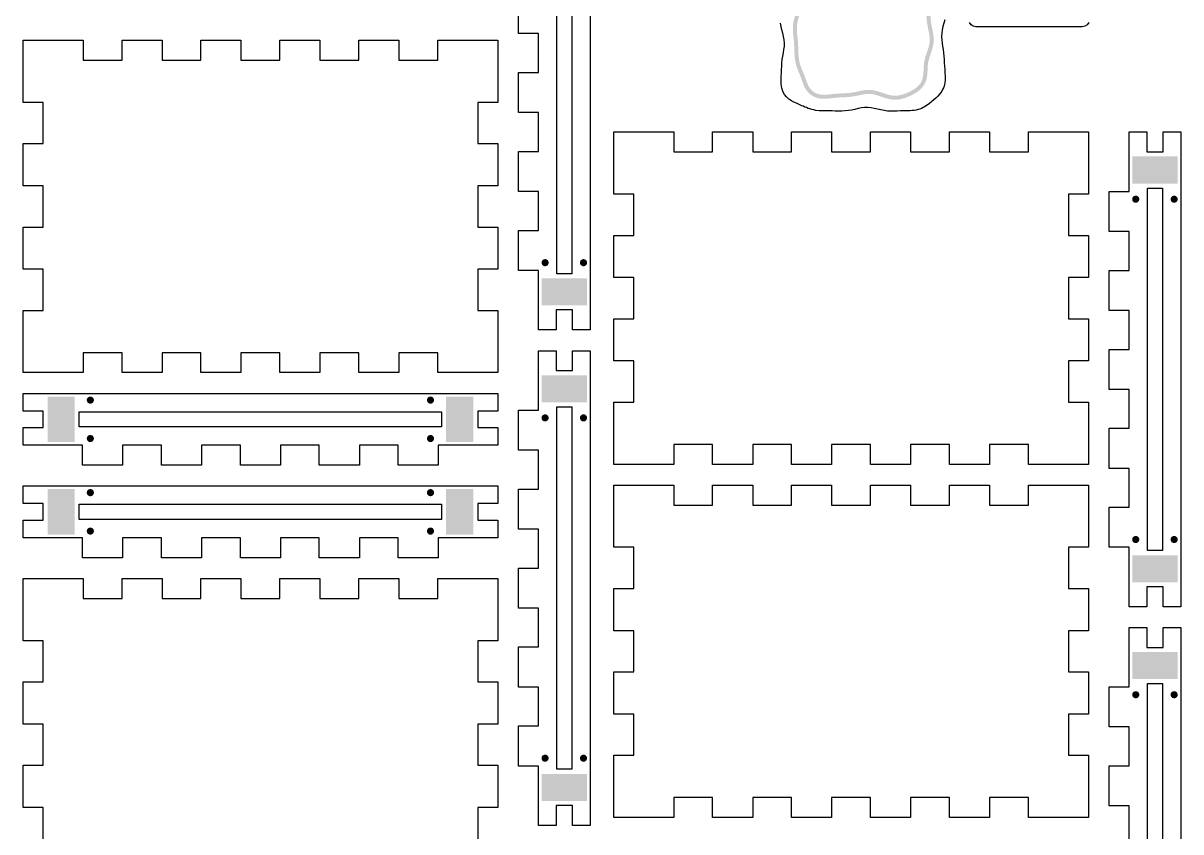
# Model space of a CAD drawing. Header units: millimetres. Extents: x 6 to 297, y 6 to 451.
# Drawn here: x 6 to 168.6, y 76.4 to 190 of the extents above; entities that cross this region are included whole.
import ezdxf

# ---------------------------------------------------------------- set-up
doc = ezdxf.new("R2010")
doc.units = ezdxf.units.MM
doc.layers.add('CUT', color=1, linetype='Continuous')
doc.layers.add('RASTER', color=7, linetype='Continuous')

msp = doc.modelspace()

# ---------------------------------------------------------------- hatches: boundary and pattern name
at = {"layer": 'RASTER'}
for points in [[(141.615, 203.198), (141.095, 203.115), (140.597, 203.103), (140.097, 203.169), (139.584, 203.304), (139.053, 203.48), (138.504, 203.659), (137.941, 203.799), (137.621, 203.841), (137.285, 203.859), (136.698, 203.804), (136.148, 203.661), (135.652, 203.464), (135.207, 203.233), (134.803, 202.978), (134.434, 202.695), (134.099, 202.38), (133.802, 202.022), (133.554, 201.617), (133.37, 201.166), (133.259, 200.677), (133.225, 200.162), (133.254, 199.639), (133.316, 199.106), (133.352, 198.844), (133.369, 198.594), (133.365, 198.088), (133.284, 197.586), (133.138, 197.07), (132.955, 196.537), (132.775, 195.985), (132.639, 195.419), (132.573, 194.845), (132.58, 194.276), (132.639, 193.718), (132.719, 193.175), (132.791, 192.643), (132.842, 192.116), (132.872, 191.584), (132.895, 191.044), (132.932, 190.494), (132.998, 189.94), (133.095, 189.39), (133.207, 188.85), (133.303, 188.326), (133.354, 187.817), (133.338, 187.316), (133.249, 186.812), (133.097, 186.295), (132.91, 185.76), (132.73, 185.208), (132.6, 184.655), (132.55, 184.359), (132.523, 184.079), (132.492, 183.566), (132.473, 183.093), (132.436, 182.659), (132.359, 182.263), (132.234, 181.902), (132.058, 181.577), (131.833, 181.286), (131.562, 181.024), (131.249, 180.786), (130.896, 180.567), (130.503, 180.36), (130.071, 180.165), (129.598, 179.992), (129.084, 179.861), (128.815, 179.828), (128.556, 179.809), (128.045, 179.84), (127.539, 179.94), (127.019, 180.099), (126.482, 180.287), (125.927, 180.462), (125.357, 180.584), (124.779, 180.626), (124.207, 180.589), (123.649, 180.495), (123.107, 180.38), (122.578, 180.277), (122.055, 180.203), (121.53, 180.159), (120.997, 180.135), (120.454, 180.111), (119.905, 180.068), (119.36, 180.002), (119.074, 179.972), (118.795, 179.942), (118.269, 179.937), (117.791, 180.005), (117.363, 180.153), (116.992, 180.373), (116.683, 180.653), (116.437, 180.973), (116.246, 181.316), (116.096, 181.671), (115.968, 182.034), (115.838, 182.406), (115.691, 182.792), (115.522, 183.2), (115.339, 183.639), (115.164, 184.127), (115.094, 184.383), (115.031, 184.644), (114.947, 185.186), (114.902, 185.73), (114.882, 186.283), (114.865, 186.847), (114.831, 187.417), (114.777, 187.984), (114.716, 188.541), (114.678, 189.083), (114.689, 189.614), (114.765, 190.141), (114.905, 190.678), (115.088, 191.231), (115.272, 191.803), (115.409, 192.394), (115.461, 192.997), (115.418, 193.597), (115.301, 194.183), (115.152, 194.75), (115.013, 195.301), (114.911, 195.841), (114.856, 196.381), (114.836, 196.928), (114.832, 197.486), (114.821, 198.053), (114.79, 198.621), (114.759, 198.909), (114.727, 199.189), (114.643, 199.704), (114.559, 200.175), (114.482, 200.619), (114.405, 201.056), (114.31, 201.502), (114.171, 201.956), (113.965, 202.407), (113.675, 202.834), (113.293, 203.205), (112.828, 203.493), (112.298, 203.674), (111.73, 203.741), (111.149, 203.707), (110.572, 203.606), (110.277, 203.537), (110.002, 203.48), (109.48, 203.389), (108.963, 203.347), (108.439, 203.341), (107.903, 203.351), (107.358, 203.355), (106.812, 203.343), (106.272, 203.32), (105.743, 203.304), (105.225, 203.318), (104.713, 203.379), (104.196, 203.493), (103.668, 203.647), (103.123, 203.812), (102.56, 203.948), (101.983, 204.017), (101.402, 203.996), (100.83, 203.892), (100.276, 203.736), (99.738, 203.569), (99.216, 203.429), (98.703, 203.338), (98.19, 203.299), (97.668, 203.303), (97.134, 203.327), (96.591, 203.35), (96.047, 203.358), (95.761, 203.365), (95.482, 203.369), (94.965, 203.42), (94.498, 203.524), (94.085, 203.689), (93.73, 203.911), (93.433, 204.177), (93.192, 204.475), (92.996, 204.79), (92.829, 205.116), (92.67, 205.451), (92.499, 205.799), (92.303, 206.165), (92.083, 206.559), (91.851, 206.993), (91.633, 207.481), (91.549, 207.739), (91.474, 207.998), (91.386, 208.513), (91.357, 209.024), (91.373, 209.543), (91.414, 210.075), (91.456, 210.618), (91.481, 211.165), (91.49, 211.708), (91.498, 212.241), (91.525, 212.765), (91.587, 213.283), (91.692, 213.803), (91.828, 214.335), (91.967, 214.882), (92.073, 215.446), (92.109, 216.023), (92.056, 216.602), (91.927, 217.16), (91.847, 217.451), (91.764, 217.722), (91.647, 218.244), (91.608, 218.729), (91.655, 219.178), (91.784, 219.588), (91.985, 219.955), (92.243, 220.277), (92.545, 220.555), (92.88, 220.793), (93.242, 220.997), (93.63, 221.172), (94.044, 221.317), (94.485, 221.427), (94.955, 221.487), (95.463, 221.482), (95.721, 221.446), (95.987, 221.401), (96.541, 221.273), (97.111, 221.146), (97.698, 221.061), (98.297, 221.055), (98.894, 221.141), (99.478, 221.301), (100.043, 221.494), (100.588, 221.673), (101.118, 221.798), (101.641, 221.853), (102.168, 221.839), (102.71, 221.776), (103.267, 221.694), (103.834, 221.62), (104.404, 221.572), (104.967, 221.545), (105.521, 221.519), (106.066, 221.474), (106.609, 221.395), (107.16, 221.287), (107.725, 221.173), (108.307, 221.088), (108.903, 221.07), (109.5, 221.14), (110.087, 221.29), (110.656, 221.482), (111.206, 221.669), (111.737, 221.81), (112.259, 221.879), (112.781, 221.873), (113.317, 221.807), (113.869, 221.709), (114.435, 221.612), (115.007, 221.541), (115.576, 221.499), (116.137, 221.473), (116.687, 221.44), (117.232, 221.383), (117.781, 221.298), (118.342, 221.2), (118.918, 221.119), (119.509, 221.093), (120.106, 221.147), (120.695, 221.282), (121.268, 221.469), (121.821, 221.661), (122.356, 221.814), (122.877, 221.897), (123.396, 221.902), (123.926, 221.836), (124.474, 221.728), (125.036, 221.61), (125.609, 221.515), (126.183, 221.456), (126.75, 221.425), (127.307, 221.402), (127.856, 221.365), (128.404, 221.304), (128.96, 221.225), (129.531, 221.153), (130.117, 221.122), (130.71, 221.162), (131.301, 221.28), (131.877, 221.456), (132.435, 221.649), (132.974, 221.812), (133.496, 221.909), (134.013, 221.925), (134.538, 221.864), (135.08, 221.749), (135.639, 221.615), (136.211, 221.497), (136.788, 221.417), (137.362, 221.378), (137.925, 221.361), (138.478, 221.342), (139.027, 221.304), (139.581, 221.248), (140.146, 221.188), (140.725, 221.157), (141.315, 221.184), (141.905, 221.284), (142.485, 221.446), (143.047, 221.634), (143.59, 221.803), (144.115, 221.912), (144.63, 221.941), (145.151, 221.889), (145.688, 221.772), (146.243, 221.624), (146.813, 221.485), (147.393, 221.385), (147.971, 221.333), (148.541, 221.317), (149.1, 221.313), (149.651, 221.299), (150.203, 221.266), (150.763, 221.224), (151.336, 221.196), (151.907, 221.212), (152.204, 221.236), (152.488, 221.277), (153.02, 221.354), (153.526, 221.415), (154.004, 221.428), (154.449, 221.371), (154.851, 221.235), (155.202, 221.019), (155.49, 220.731), (155.711, 220.385), (155.864, 219.994), (155.956, 219.569), (156.002, 219.12), (156.024, 218.649), (156.04, 218.156), (156.06, 217.636), (156.065, 217.363), (156.077, 217.086), (156.087, 216.555), (156.088, 216.023), (156.072, 215.491), (156.049, 214.951), (156.038, 214.4), (156.066, 213.838), (156.149, 213.274), (156.284, 212.715), (156.448, 212.17), (156.604, 211.643), (156.714, 211.133), (156.754, 210.635), (156.716, 210.137), (156.606, 209.628), (156.45, 209.1), (156.284, 208.556), (156.147, 208.009), (156.086, 207.718), (156.041, 207.438), (155.964, 206.928), (155.889, 206.464), (155.794, 206.046), (155.667, 205.672), (155.502, 205.34), (155.298, 205.046), (155.06, 204.785), (154.788, 204.547), (154.485, 204.323), (154.149, 204.101), (153.777, 203.874), (153.365, 203.643), (152.895, 203.413), (153.141, 202.91), (153.624, 203.146), (154.059, 203.39), (154.449, 203.627), (154.806, 203.863), (155.14, 204.11), (155.452, 204.385), (155.737, 204.698), (155.984, 205.056), (156.185, 205.457), (156.334, 205.895), (156.439, 206.358), (156.517, 206.841), (156.595, 207.353), (156.637, 207.616), (156.693, 207.88), (156.824, 208.407), (156.986, 208.939), (157.149, 209.489), (157.27, 210.056), (157.315, 210.636), (157.268, 211.215), (157.147, 211.781), (156.985, 212.33), (156.825, 212.862), (156.699, 213.381), (156.623, 213.893), (156.598, 214.408), (156.609, 214.934), (156.632, 215.471), (156.648, 216.015), (156.648, 216.561), (156.637, 217.101), (156.625, 217.381), (156.62, 217.654), (156.6, 218.176), (156.584, 218.671), (156.561, 219.162), (156.509, 219.658), (156.4, 220.156), (156.211, 220.639), (155.927, 221.083), (155.548, 221.459), (155.09, 221.742), (154.575, 221.917), (154.033, 221.988), (153.485, 221.974), (152.946, 221.91), (152.408, 221.832), (152.141, 221.793), (151.882, 221.772), (151.342, 221.756), (150.798, 221.783), (150.241, 221.825), (149.675, 221.859), (149.109, 221.873), (148.551, 221.877), (148.004, 221.892), (147.466, 221.94), (146.928, 222.033), (146.381, 222.167), (145.819, 222.317), (145.239, 222.442), (144.643, 222.502), (144.041, 222.468), (143.449, 222.345), (142.875, 222.168), (142.32, 221.982), (141.782, 221.831), (141.255, 221.741), (140.728, 221.717), (140.191, 221.747), (139.639, 221.805), (139.075, 221.863), (138.507, 221.901), (137.943, 221.921), (137.389, 221.938), (136.846, 221.975), (136.306, 222.049), (135.761, 222.162), (135.203, 222.296), (134.628, 222.417), (134.036, 222.485), (133.436, 222.466), (132.841, 222.356), (132.263, 222.182), (131.703, 221.989), (131.163, 221.823), (130.636, 221.717), (130.113, 221.682), (129.581, 221.711), (129.035, 221.78), (128.474, 221.86), (127.906, 221.923), (127.337, 221.962), (126.777, 221.985), (126.227, 222.015), (125.684, 222.071), (125.139, 222.161), (124.585, 222.277), (124.015, 222.39), (123.428, 222.461), (122.83, 222.456), (122.234, 222.361), (121.652, 222.195), (121.089, 222), (120.545, 221.822), (120.017, 221.7), (119.496, 221.653), (118.97, 221.677), (118.429, 221.753), (117.873, 221.851), (117.305, 221.939), (116.733, 221.999), (116.166, 222.033), (115.61, 222.058), (115.062, 222.098), (114.517, 222.167), (113.965, 222.261), (113.4, 222.361), (112.819, 222.432), (112.225, 222.438), (111.629, 222.36), (111.044, 222.206), (110.476, 222.012), (109.928, 221.827), (109.398, 221.691), (108.878, 221.63), (108.357, 221.646), (107.822, 221.725), (107.27, 221.837), (106.703, 221.948), (106.13, 222.03), (105.557, 222.078), (104.994, 222.105), (104.441, 222.131), (103.893, 222.178), (103.344, 222.249), (102.783, 222.332), (102.208, 222.398), (101.618, 222.413), (101.024, 222.351), (100.437, 222.212), (99.865, 222.026), (99.313, 221.837), (98.779, 221.689), (98.26, 221.614), (97.742, 221.62), (97.212, 221.697), (96.665, 221.819), (96.103, 221.95), (95.805, 222), (95.492, 222.041), (94.923, 222.046), (94.383, 221.978), (93.884, 221.854), (93.422, 221.692), (92.99, 221.497), (92.58, 221.266), (92.191, 220.99), (91.832, 220.659), (91.518, 220.265), (91.268, 219.807), (91.106, 219.291), (91.047, 218.735), (91.093, 218.159), (91.22, 217.586), (91.309, 217.294), (91.384, 217.026), (91.503, 216.513), (91.548, 216.015), (91.517, 215.516), (91.42, 215.003), (91.285, 214.473), (91.146, 213.928), (91.034, 213.372), (90.966, 212.813), (90.938, 212.26), (90.93, 211.716), (90.921, 211.182), (90.896, 210.652), (90.856, 210.118), (90.814, 209.573), (90.796, 209.016), (90.83, 208.449), (90.926, 207.884), (91.013, 207.575), (91.113, 207.271), (91.347, 206.747), (91.591, 206.291), (91.812, 205.896), (92, 205.543), (92.165, 205.207), (92.327, 204.867), (92.509, 204.513), (92.736, 204.148), (93.028, 203.79), (93.394, 203.462), (93.833, 203.189), (94.333, 202.989), (94.877, 202.866), (95.443, 202.81), (95.749, 202.804), (96.037, 202.797), (96.575, 202.79), (97.11, 202.767), (97.653, 202.742), (98.209, 202.739), (98.774, 202.782), (99.338, 202.882), (99.894, 203.031), (100.434, 203.198), (100.957, 203.346), (101.463, 203.439), (101.96, 203.457), (102.46, 203.397), (102.975, 203.271), (103.508, 203.109), (104.058, 202.95), (104.619, 202.826), (105.184, 202.759), (105.744, 202.744), (106.293, 202.76), (106.83, 202.783), (107.362, 202.795), (107.895, 202.79), (108.437, 202.78), (108.99, 202.787), (109.551, 202.833), (110.105, 202.929), (110.397, 202.99), (110.68, 203.056), (111.214, 203.151), (111.715, 203.18), (112.176, 203.127), (112.59, 202.986), (112.949, 202.764), (113.245, 202.473), (113.477, 202.132), (113.647, 201.757), (113.767, 201.361), (113.855, 200.949), (113.93, 200.523), (114.007, 200.077), (114.091, 199.61), (114.173, 199.108), (114.202, 198.848), (114.231, 198.58), (114.261, 198.032), (114.272, 197.478), (114.276, 196.916), (114.296, 196.342), (114.356, 195.761), (114.465, 195.18), (114.609, 194.61), (114.755, 194.057), (114.862, 193.522), (114.9, 193.001), (114.855, 192.483), (114.732, 191.953), (114.555, 191.405), (114.368, 190.837), (114.216, 190.253), (114.13, 189.66), (114.118, 189.069), (114.158, 188.491), (114.219, 187.927), (114.272, 187.373), (114.305, 186.822), (114.322, 186.265), (114.343, 185.697), (114.39, 185.12), (114.48, 184.543), (114.552, 184.244), (114.631, 183.952), (114.816, 183.438), (115.004, 182.985), (115.171, 182.584), (115.312, 182.214), (115.439, 181.848), (115.574, 181.468), (115.743, 181.07), (115.969, 180.664), (116.273, 180.271), (116.66, 179.922), (117.128, 179.644), (117.66, 179.46), (118.233, 179.377), (118.819, 179.382), (119.133, 179.414), (119.424, 179.446), (119.96, 179.51), (120.488, 179.551), (121.022, 179.575), (121.566, 179.6), (122.118, 179.646), (122.671, 179.724), (123.219, 179.831), (123.754, 179.944), (124.273, 180.032), (124.778, 180.066), (125.277, 180.03), (125.783, 179.921), (126.305, 179.755), (126.845, 179.566), (127.402, 179.396), (127.973, 179.284), (128.548, 179.249), (128.87, 179.271), (129.198, 179.313), (129.763, 179.456), (130.282, 179.646), (130.749, 179.856), (131.174, 180.081), (131.566, 180.324), (131.927, 180.598), (132.251, 180.912), (132.528, 181.272), (132.747, 181.677), (132.9, 182.117), (132.991, 182.582), (133.033, 183.058), (133.052, 183.538), (133.082, 184.039), (133.105, 184.286), (133.148, 184.538), (133.27, 185.056), (133.441, 185.581), (133.63, 186.124), (133.794, 186.684), (133.895, 187.258), (133.914, 187.835), (133.858, 188.404), (133.757, 188.957), (133.646, 189.495), (133.552, 190.023), (133.49, 190.546), (133.455, 191.074), (133.432, 191.612), (133.401, 192.158), (133.348, 192.708), (133.274, 193.254), (133.195, 193.789), (133.139, 194.309), (133.133, 194.817), (133.191, 195.321), (133.314, 195.832), (133.486, 196.359), (133.673, 196.903), (133.831, 197.465), (133.923, 198.04), (133.93, 198.603), (133.91, 198.901), (133.872, 199.175), (133.812, 199.687), (133.786, 200.16), (133.814, 200.597), (133.904, 200.998), (134.054, 201.364), (134.258, 201.696), (134.507, 201.996), (134.796, 202.268), (135.123, 202.518), (135.485, 202.747), (135.884, 202.954), (136.321, 203.128), (136.794, 203.252), (137.308, 203.299), (137.569, 203.283), (137.828, 203.25), (138.349, 203.12), (138.878, 202.948), (139.424, 202.767), (139.989, 202.619), (140.566, 202.544), (141.146, 202.557), (141.703, 202.645)], [(168.201, 171.274), (168.201, 167.474), (161.801, 167.474), (161.801, 171.274)], [(162.801, 165.274), (162.797, 165.209), (162.784, 165.145), (162.763, 165.083), (162.734, 165.024), (162.698, 164.97), (162.655, 164.92), (162.605, 164.877), (162.551, 164.841), (162.492, 164.812), (162.43, 164.791), (162.366, 164.778), (162.301, 164.774), (162.236, 164.778), (162.172, 164.791), (162.11, 164.812), (162.051, 164.841), (161.997, 164.877), (161.947, 164.92), (161.904, 164.97), (161.868, 165.024), (161.839, 165.083), (161.818, 165.145), (161.805, 165.209), (161.801, 165.274), (161.805, 165.339), (161.818, 165.403), (161.839, 165.465), (161.868, 165.524), (161.904, 165.578), (161.947, 165.628), (161.997, 165.671), (162.051, 165.707), (162.11, 165.736), (162.172, 165.757), (162.236, 165.77), (162.301, 165.774), (162.366, 165.77), (162.43, 165.757), (162.492, 165.736), (162.551, 165.707), (162.605, 165.671), (162.655, 165.628), (162.698, 165.578), (162.734, 165.524), (162.763, 165.465), (162.784, 165.403), (162.797, 165.339)], [(168.201, 165.274), (168.197, 165.209), (168.184, 165.145), (168.163, 165.083), (168.134, 165.024), (168.098, 164.97), (168.055, 164.92), (168.005, 164.877), (167.951, 164.841), (167.892, 164.812), (167.83, 164.791), (167.766, 164.778), (167.701, 164.774), (167.636, 164.778), (167.572, 164.791), (167.51, 164.812), (167.451, 164.841), (167.397, 164.877), (167.347, 164.92), (167.304, 164.97), (167.268, 165.024), (167.239, 165.083), (167.218, 165.145), (167.205, 165.209), (167.201, 165.274), (167.205, 165.339), (167.218, 165.403), (167.239, 165.465), (167.268, 165.524), (167.304, 165.578), (167.347, 165.628), (167.397, 165.671), (167.451, 165.707), (167.51, 165.736), (167.572, 165.757), (167.636, 165.77), (167.701, 165.774), (167.766, 165.77), (167.83, 165.757), (167.892, 165.736), (167.951, 165.707), (168.005, 165.671), (168.055, 165.628), (168.098, 165.578), (168.134, 165.524), (168.163, 165.465), (168.184, 165.403), (168.197, 165.339)], [(79.801, 156.357), (79.797, 156.291), (79.784, 156.227), (79.763, 156.165), (79.734, 156.107), (79.698, 156.052), (79.655, 156.003), (79.605, 155.96), (79.551, 155.924), (79.492, 155.895), (79.43, 155.874), (79.366, 155.861), (79.301, 155.857), (79.236, 155.861), (79.172, 155.874), (79.11, 155.895), (79.051, 155.924), (78.997, 155.96), (78.947, 156.003), (78.904, 156.052), (78.868, 156.107), (78.839, 156.165), (78.818, 156.227), (78.805, 156.291), (78.801, 156.357), (78.805, 156.422), (78.818, 156.486), (78.839, 156.548), (78.868, 156.607), (78.904, 156.661), (78.947, 156.71), (78.997, 156.753), (79.051, 156.79), (79.11, 156.819), (79.172, 156.84), (79.236, 156.852), (79.301, 156.857), (79.366, 156.852), (79.43, 156.84), (79.492, 156.819), (79.551, 156.79), (79.605, 156.753), (79.655, 156.71), (79.698, 156.661), (79.734, 156.607), (79.763, 156.548), (79.784, 156.486), (79.797, 156.422)], [(85.201, 156.357), (85.197, 156.291), (85.184, 156.227), (85.163, 156.165), (85.134, 156.107), (85.098, 156.052), (85.055, 156.003), (85.005, 155.96), (84.951, 155.924), (84.892, 155.895), (84.83, 155.874), (84.766, 155.861), (84.701, 155.857), (84.636, 155.861), (84.572, 155.874), (84.51, 155.895), (84.451, 155.924), (84.397, 155.96), (84.347, 156.003), (84.304, 156.052), (84.268, 156.107), (84.239, 156.165), (84.218, 156.227), (84.205, 156.291), (84.201, 156.357), (84.205, 156.422), (84.218, 156.486), (84.239, 156.548), (84.268, 156.607), (84.304, 156.661), (84.347, 156.71), (84.397, 156.753), (84.451, 156.79), (84.51, 156.819), (84.572, 156.84), (84.636, 156.852), (84.701, 156.857), (84.766, 156.852), (84.83, 156.84), (84.892, 156.819), (84.951, 156.79), (85.005, 156.753), (85.055, 156.71), (85.098, 156.661), (85.134, 156.607), (85.163, 156.548), (85.184, 156.486), (85.197, 156.422)], [(85.201, 154.157), (85.201, 150.357), (78.801, 150.357), (78.801, 154.157)], [(85.201, 140.557), (85.201, 136.757), (78.801, 136.757), (78.801, 140.557)], [(9.4, 137.557), (13.2, 137.557), (13.2, 131.157), (9.4, 131.157)], [(15.9, 137.057), (15.896, 136.991), (15.883, 136.927), (15.862, 136.865), (15.833, 136.807), (15.797, 136.752), (15.754, 136.703), (15.704, 136.66), (15.65, 136.624), (15.591, 136.595), (15.529, 136.574), (15.465, 136.561), (15.4, 136.557), (15.335, 136.561), (15.271, 136.574), (15.209, 136.595), (15.15, 136.624), (15.096, 136.66), (15.046, 136.703), (15.003, 136.752), (14.967, 136.807), (14.938, 136.865), (14.917, 136.927), (14.904, 136.991), (14.9, 137.057), (14.904, 137.122), (14.917, 137.186), (14.938, 137.248), (14.967, 137.307), (15.003, 137.361), (15.046, 137.41), (15.096, 137.453), (15.15, 137.49), (15.209, 137.519), (15.271, 137.54), (15.335, 137.552), (15.4, 137.557), (15.465, 137.552), (15.529, 137.54), (15.591, 137.519), (15.65, 137.49), (15.704, 137.453), (15.754, 137.41), (15.797, 137.361), (15.833, 137.307), (15.862, 137.248), (15.883, 137.186), (15.896, 137.122)], [(63.701, 137.057), (63.697, 136.991), (63.684, 136.927), (63.663, 136.865), (63.634, 136.807), (63.598, 136.752), (63.555, 136.703), (63.505, 136.66), (63.451, 136.624), (63.392, 136.595), (63.33, 136.574), (63.266, 136.561), (63.201, 136.557), (63.136, 136.561), (63.072, 136.574), (63.01, 136.595), (62.951, 136.624), (62.897, 136.66), (62.847, 136.703), (62.804, 136.752), (62.768, 136.807), (62.739, 136.865), (62.718, 136.927), (62.705, 136.991), (62.701, 137.057), (62.705, 137.122), (62.718, 137.186), (62.739, 137.248), (62.768, 137.307), (62.804, 137.361), (62.847, 137.41), (62.897, 137.453), (62.951, 137.49), (63.01, 137.519), (63.072, 137.54), (63.136, 137.552), (63.201, 137.557), (63.266, 137.552), (63.33, 137.54), (63.392, 137.519), (63.451, 137.49), (63.505, 137.453), (63.555, 137.41), (63.598, 137.361), (63.634, 137.307), (63.663, 137.248), (63.684, 137.186), (63.697, 137.122)], [(65.401, 137.557), (69.201, 137.557), (69.201, 131.157), (65.401, 131.157)], [(79.801, 134.557), (79.797, 134.491), (79.784, 134.427), (79.763, 134.365), (79.734, 134.307), (79.698, 134.252), (79.655, 134.203), (79.605, 134.16), (79.551, 134.124), (79.492, 134.095), (79.43, 134.074), (79.366, 134.061), (79.301, 134.057), (79.236, 134.061), (79.172, 134.074), (79.11, 134.095), (79.051, 134.124), (78.997, 134.16), (78.947, 134.203), (78.904, 134.252), (78.868, 134.307), (78.839, 134.365), (78.818, 134.427), (78.805, 134.491), (78.801, 134.557), (78.805, 134.622), (78.818, 134.686), (78.839, 134.748), (78.868, 134.807), (78.904, 134.861), (78.947, 134.91), (78.997, 134.953), (79.051, 134.99), (79.11, 135.019), (79.172, 135.04), (79.236, 135.052), (79.301, 135.057), (79.366, 135.052), (79.43, 135.04), (79.492, 135.019), (79.551, 134.99), (79.605, 134.953), (79.655, 134.91), (79.698, 134.861), (79.734, 134.807), (79.763, 134.748), (79.784, 134.686), (79.797, 134.622)], [(85.201, 134.557), (85.197, 134.491), (85.184, 134.427), (85.163, 134.365), (85.134, 134.307), (85.098, 134.252), (85.055, 134.203), (85.005, 134.16), (84.951, 134.124), (84.892, 134.095), (84.83, 134.074), (84.766, 134.061), (84.701, 134.057), (84.636, 134.061), (84.572, 134.074), (84.51, 134.095), (84.451, 134.124), (84.397, 134.16), (84.347, 134.203), (84.304, 134.252), (84.268, 134.307), (84.239, 134.365), (84.218, 134.427), (84.205, 134.491), (84.201, 134.557), (84.205, 134.622), (84.218, 134.686), (84.239, 134.748), (84.268, 134.807), (84.304, 134.861), (84.347, 134.91), (84.397, 134.953), (84.451, 134.99), (84.51, 135.019), (84.572, 135.04), (84.636, 135.052), (84.701, 135.057), (84.766, 135.052), (84.83, 135.04), (84.892, 135.019), (84.951, 134.99), (85.005, 134.953), (85.055, 134.91), (85.098, 134.861), (85.134, 134.807), (85.163, 134.748), (85.184, 134.686), (85.197, 134.622)], [(15.9, 131.657), (15.896, 131.591), (15.883, 131.527), (15.862, 131.465), (15.833, 131.407), (15.797, 131.352), (15.754, 131.303), (15.704, 131.26), (15.65, 131.224), (15.591, 131.195), (15.529, 131.174), (15.465, 131.161), (15.4, 131.157), (15.335, 131.161), (15.271, 131.174), (15.209, 131.195), (15.15, 131.224), (15.096, 131.26), (15.046, 131.303), (15.003, 131.352), (14.967, 131.407), (14.938, 131.465), (14.917, 131.527), (14.904, 131.591), (14.9, 131.657), (14.904, 131.722), (14.917, 131.786), (14.938, 131.848), (14.967, 131.907), (15.003, 131.961), (15.046, 132.01), (15.096, 132.053), (15.15, 132.09), (15.209, 132.119), (15.271, 132.14), (15.335, 132.152), (15.4, 132.157), (15.465, 132.152), (15.529, 132.14), (15.591, 132.119), (15.65, 132.09), (15.704, 132.053), (15.754, 132.01), (15.797, 131.961), (15.833, 131.907), (15.862, 131.848), (15.883, 131.786), (15.896, 131.722)], [(63.701, 131.657), (63.697, 131.591), (63.684, 131.527), (63.663, 131.465), (63.634, 131.407), (63.598, 131.352), (63.555, 131.303), (63.505, 131.26), (63.451, 131.224), (63.392, 131.195), (63.33, 131.174), (63.266, 131.161), (63.201, 131.157), (63.136, 131.161), (63.072, 131.174), (63.01, 131.195), (62.951, 131.224), (62.897, 131.26), (62.847, 131.303), (62.804, 131.352), (62.768, 131.407), (62.739, 131.465), (62.718, 131.527), (62.705, 131.591), (62.701, 131.657), (62.705, 131.722), (62.718, 131.786), (62.739, 131.848), (62.768, 131.907), (62.804, 131.961), (62.847, 132.01), (62.897, 132.053), (62.951, 132.09), (63.01, 132.119), (63.072, 132.14), (63.136, 132.152), (63.201, 132.157), (63.266, 132.152), (63.33, 132.14), (63.392, 132.119), (63.451, 132.09), (63.505, 132.053), (63.555, 132.01), (63.598, 131.961), (63.634, 131.907), (63.663, 131.848), (63.684, 131.786), (63.697, 131.722)], [(9.4, 124.557), (13.2, 124.557), (13.2, 118.157), (9.4, 118.157)], [(15.9, 124.057), (15.896, 123.991), (15.883, 123.927), (15.862, 123.865), (15.833, 123.807), (15.797, 123.752), (15.754, 123.703), (15.704, 123.66), (15.65, 123.624), (15.591, 123.595), (15.529, 123.574), (15.465, 123.561), (15.4, 123.557), (15.335, 123.561), (15.271, 123.574), (15.209, 123.595), (15.15, 123.624), (15.096, 123.66), (15.046, 123.703), (15.003, 123.752), (14.967, 123.807), (14.938, 123.865), (14.917, 123.927), (14.904, 123.991), (14.9, 124.057), (14.904, 124.122), (14.917, 124.186), (14.938, 124.248), (14.967, 124.307), (15.003, 124.361), (15.046, 124.41), (15.096, 124.453), (15.15, 124.49), (15.209, 124.519), (15.271, 124.54), (15.335, 124.552), (15.4, 124.557), (15.465, 124.552), (15.529, 124.54), (15.591, 124.519), (15.65, 124.49), (15.704, 124.453), (15.754, 124.41), (15.797, 124.361), (15.833, 124.307), (15.862, 124.248), (15.883, 124.186), (15.896, 124.122)], [(63.701, 124.057), (63.697, 123.991), (63.684, 123.927), (63.663, 123.865), (63.634, 123.807), (63.598, 123.752), (63.555, 123.703), (63.505, 123.66), (63.451, 123.624), (63.392, 123.595), (63.33, 123.574), (63.266, 123.561), (63.201, 123.557), (63.136, 123.561), (63.072, 123.574), (63.01, 123.595), (62.951, 123.624), (62.897, 123.66), (62.847, 123.703), (62.804, 123.752), (62.768, 123.807), (62.739, 123.865), (62.718, 123.927), (62.705, 123.991), (62.701, 124.057), (62.705, 124.122), (62.718, 124.186), (62.739, 124.248), (62.768, 124.307), (62.804, 124.361), (62.847, 124.41), (62.897, 124.453), (62.951, 124.49), (63.01, 124.519), (63.072, 124.54), (63.136, 124.552), (63.201, 124.557), (63.266, 124.552), (63.33, 124.54), (63.392, 124.519), (63.451, 124.49), (63.505, 124.453), (63.555, 124.41), (63.598, 124.361), (63.634, 124.307), (63.663, 124.248), (63.684, 124.186), (63.697, 124.122)], [(65.401, 124.557), (69.201, 124.557), (69.201, 118.157), (65.401, 118.157)], [(15.9, 118.657), (15.896, 118.591), (15.883, 118.527), (15.862, 118.465), (15.833, 118.407), (15.797, 118.352), (15.754, 118.303), (15.704, 118.26), (15.65, 118.224), (15.591, 118.195), (15.529, 118.174), (15.465, 118.161), (15.4, 118.157), (15.335, 118.161), (15.271, 118.174), (15.209, 118.195), (15.15, 118.224), (15.096, 118.26), (15.046, 118.303), (15.003, 118.352), (14.967, 118.407), (14.938, 118.465), (14.917, 118.527), (14.904, 118.591), (14.9, 118.657), (14.904, 118.722), (14.917, 118.786), (14.938, 118.848), (14.967, 118.907), (15.003, 118.961), (15.046, 119.01), (15.096, 119.053), (15.15, 119.09), (15.209, 119.119), (15.271, 119.14), (15.335, 119.152), (15.4, 119.157), (15.465, 119.152), (15.529, 119.14), (15.591, 119.119), (15.65, 119.09), (15.704, 119.053), (15.754, 119.01), (15.797, 118.961), (15.833, 118.907), (15.862, 118.848), (15.883, 118.786), (15.896, 118.722)], [(63.701, 118.657), (63.697, 118.591), (63.684, 118.527), (63.663, 118.465), (63.634, 118.407), (63.598, 118.352), (63.555, 118.303), (63.505, 118.26), (63.451, 118.224), (63.392, 118.195), (63.33, 118.174), (63.266, 118.161), (63.201, 118.157), (63.136, 118.161), (63.072, 118.174), (63.01, 118.195), (62.951, 118.224), (62.897, 118.26), (62.847, 118.303), (62.804, 118.352), (62.768, 118.407), (62.739, 118.465), (62.718, 118.527), (62.705, 118.591), (62.701, 118.657), (62.705, 118.722), (62.718, 118.786), (62.739, 118.848), (62.768, 118.907), (62.804, 118.961), (62.847, 119.01), (62.897, 119.053), (62.951, 119.09), (63.01, 119.119), (63.072, 119.14), (63.136, 119.152), (63.201, 119.157), (63.266, 119.152), (63.33, 119.14), (63.392, 119.119), (63.451, 119.09), (63.505, 119.053), (63.555, 119.01), (63.598, 118.961), (63.634, 118.907), (63.663, 118.848), (63.684, 118.786), (63.697, 118.722)], [(162.801, 117.473), (162.797, 117.408), (162.784, 117.344), (162.763, 117.282), (162.734, 117.223), (162.698, 117.169), (162.655, 117.119), (162.605, 117.076), (162.551, 117.04), (162.492, 117.011), (162.43, 116.99), (162.366, 116.977), (162.301, 116.973), (162.236, 116.977), (162.172, 116.99), (162.11, 117.011), (162.051, 117.04), (161.997, 117.076), (161.947, 117.119), (161.904, 117.169), (161.868, 117.223), (161.839, 117.282), (161.818, 117.344), (161.805, 117.408), (161.801, 117.473), (161.805, 117.538), (161.818, 117.602), (161.839, 117.664), (161.868, 117.723), (161.904, 117.777), (161.947, 117.827), (161.997, 117.87), (162.051, 117.906), (162.11, 117.935), (162.172, 117.956), (162.236, 117.969), (162.301, 117.973), (162.366, 117.969), (162.43, 117.956), (162.492, 117.935), (162.551, 117.906), (162.605, 117.87), (162.655, 117.827), (162.698, 117.777), (162.734, 117.723), (162.763, 117.664), (162.784, 117.602), (162.797, 117.538)], [(168.201, 117.473), (168.197, 117.408), (168.184, 117.344), (168.163, 117.282), (168.134, 117.223), (168.098, 117.169), (168.055, 117.119), (168.005, 117.076), (167.951, 117.04), (167.892, 117.011), (167.83, 116.99), (167.766, 116.977), (167.701, 116.973), (167.636, 116.977), (167.572, 116.99), (167.51, 117.011), (167.451, 117.04), (167.397, 117.076), (167.347, 117.119), (167.304, 117.169), (167.268, 117.223), (167.239, 117.282), (167.218, 117.344), (167.205, 117.408), (167.201, 117.473), (167.205, 117.538), (167.218, 117.602), (167.239, 117.664), (167.268, 117.723), (167.304, 117.777), (167.347, 117.827), (167.397, 117.87), (167.451, 117.906), (167.51, 117.935), (167.572, 117.956), (167.636, 117.969), (167.701, 117.973), (167.766, 117.969), (167.83, 117.956), (167.892, 117.935), (167.951, 117.906), (168.005, 117.87), (168.055, 117.827), (168.098, 117.777), (168.134, 117.723), (168.163, 117.664), (168.184, 117.602), (168.197, 117.538)], [(168.201, 115.273), (168.201, 111.473), (161.801, 111.473), (161.801, 115.273)], [(168.201, 101.673), (168.201, 97.873), (161.801, 97.873), (161.801, 101.673)], [(162.801, 95.673), (162.797, 95.608), (162.784, 95.544), (162.763, 95.482), (162.734, 95.423), (162.698, 95.369), (162.655, 95.319), (162.605, 95.276), (162.551, 95.24), (162.492, 95.211), (162.43, 95.19), (162.366, 95.177), (162.301, 95.173), (162.236, 95.177), (162.172, 95.19), (162.11, 95.211), (162.051, 95.24), (161.997, 95.276), (161.947, 95.319), (161.904, 95.369), (161.868, 95.423), (161.839, 95.482), (161.818, 95.544), (161.805, 95.608), (161.801, 95.673), (161.805, 95.738), (161.818, 95.802), (161.839, 95.864), (161.868, 95.923), (161.904, 95.977), (161.947, 96.027), (161.997, 96.07), (162.051, 96.106), (162.11, 96.135), (162.172, 96.156), (162.236, 96.169), (162.301, 96.173), (162.366, 96.169), (162.43, 96.156), (162.492, 96.135), (162.551, 96.106), (162.605, 96.07), (162.655, 96.027), (162.698, 95.977), (162.734, 95.923), (162.763, 95.864), (162.784, 95.802), (162.797, 95.738)], [(168.201, 95.673), (168.197, 95.608), (168.184, 95.544), (168.163, 95.482), (168.134, 95.423), (168.098, 95.369), (168.055, 95.319), (168.005, 95.276), (167.951, 95.24), (167.892, 95.211), (167.83, 95.19), (167.766, 95.177), (167.701, 95.173), (167.636, 95.177), (167.572, 95.19), (167.51, 95.211), (167.451, 95.24), (167.397, 95.276), (167.347, 95.319), (167.304, 95.369), (167.268, 95.423), (167.239, 95.482), (167.218, 95.544), (167.205, 95.608), (167.201, 95.673), (167.205, 95.738), (167.218, 95.802), (167.239, 95.864), (167.268, 95.923), (167.304, 95.977), (167.347, 96.027), (167.397, 96.07), (167.451, 96.106), (167.51, 96.135), (167.572, 96.156), (167.636, 96.169), (167.701, 96.173), (167.766, 96.169), (167.83, 96.156), (167.892, 96.135), (167.951, 96.106), (168.005, 96.07), (168.055, 96.027), (168.098, 95.977), (168.134, 95.923), (168.163, 95.864), (168.184, 95.802), (168.197, 95.738)], [(79.801, 86.756), (79.797, 86.69), (79.784, 86.626), (79.763, 86.564), (79.734, 86.506), (79.698, 86.451), (79.655, 86.402), (79.605, 86.359), (79.551, 86.323), (79.492, 86.294), (79.43, 86.273), (79.366, 86.26), (79.301, 86.256), (79.236, 86.26), (79.172, 86.273), (79.11, 86.294), (79.051, 86.323), (78.997, 86.359), (78.947, 86.402), (78.904, 86.451), (78.868, 86.506), (78.839, 86.564), (78.818, 86.626), (78.805, 86.69), (78.801, 86.756), (78.805, 86.821), (78.818, 86.885), (78.839, 86.947), (78.868, 87.006), (78.904, 87.06), (78.947, 87.109), (78.997, 87.152), (79.051, 87.189), (79.11, 87.218), (79.172, 87.239), (79.236, 87.251), (79.301, 87.256), (79.366, 87.251), (79.43, 87.239), (79.492, 87.218), (79.551, 87.189), (79.605, 87.152), (79.655, 87.109), (79.698, 87.06), (79.734, 87.006), (79.763, 86.947), (79.784, 86.885), (79.797, 86.821)], [(85.201, 86.756), (85.197, 86.69), (85.184, 86.626), (85.163, 86.564), (85.134, 86.506), (85.098, 86.451), (85.055, 86.402), (85.005, 86.359), (84.951, 86.323), (84.892, 86.294), (84.83, 86.273), (84.766, 86.26), (84.701, 86.256), (84.636, 86.26), (84.572, 86.273), (84.51, 86.294), (84.451, 86.323), (84.397, 86.359), (84.347, 86.402), (84.304, 86.451), (84.268, 86.506), (84.239, 86.564), (84.218, 86.626), (84.205, 86.69), (84.201, 86.756), (84.205, 86.821), (84.218, 86.885), (84.239, 86.947), (84.268, 87.006), (84.304, 87.06), (84.347, 87.109), (84.397, 87.152), (84.451, 87.189), (84.51, 87.218), (84.572, 87.239), (84.636, 87.251), (84.701, 87.256), (84.766, 87.251), (84.83, 87.239), (84.892, 87.218), (84.951, 87.189), (85.005, 87.152), (85.055, 87.109), (85.098, 87.06), (85.134, 87.006), (85.163, 86.947), (85.184, 86.885), (85.197, 86.821)], [(85.201, 84.556), (85.201, 80.756), (78.801, 80.756), (78.801, 84.556)]]:
    msp.add_hatch(color=7, dxfattribs=at).paths.add_polyline_path(points)

# ---------------------------------------------------------------- linework, layer by layer
at = {"layer": 'CUT'}
for points in [[(85.641, 210.758), (85.641, 149.757), (85.641, 146.917), (83.161, 146.917), (83.161, 149.717), (80.841, 149.717), (80.841, 146.917), (78.361, 146.917), (78.361, 149.757), (78.361, 155.262), (75.561, 155.262), (75.561, 160.888), (78.361, 160.888), (78.361, 166.353), (75.561, 166.353), (75.561, 171.979), (78.361, 171.979), (78.361, 177.444), (75.561, 177.444), (75.561, 183.07), (78.361, 183.07), (78.361, 188.536), (75.561, 188.536), (75.561, 194.161)], [(135.458, 190.469), (135.342, 190), (135.218, 189.533), (135.109, 189.069), (135.037, 188.605), (135.011, 188.142), (135.033, 187.679), (135.09, 187.214), (135.167, 186.748), (135.243, 186.28), (135.306, 185.812), (135.349, 185.343), (135.377, 184.875), (135.397, 184.408), (135.422, 183.942), (135.455, 183.475), (135.494, 183.008), (135.532, 182.537), (135.537, 182.248), (135.533, 181.954), (135.498, 181.678), (135.45, 181.404), (135.372, 181.151), (135.283, 180.903), (135.169, 180.679), (135.05, 180.461), (134.776, 180.083), (134.486, 179.759), (134.196, 179.479), (133.911, 179.226), (133.626, 178.981), (133.328, 178.736), (132.999, 178.487), (132.624, 178.244), (132.415, 178.135), (132.198, 178.026), (131.959, 177.937), (131.715, 177.853), (131.449, 177.794), (131.18, 177.743), (130.892, 177.717), (130.606, 177.698), (130.146, 177.69), (129.689, 177.682), (129.232, 177.668), (128.774, 177.65), (128.316, 177.634), (127.857, 177.634), (127.397, 177.66), (126.937, 177.72), (126.478, 177.81), (126.02, 177.917), (125.563, 178.024), (125.109, 178.108), (124.655, 178.151), (124.202, 178.145), (123.748, 178.092), (123.293, 178.003), (122.836, 177.897), (122.378, 177.796), (121.918, 177.717), (121.458, 177.668), (120.999, 177.648), (120.54, 177.65), (120.083, 177.661), (119.625, 177.671), (119.169, 177.676), (118.711, 177.677), (118.253, 177.683), (117.794, 177.706), (117.333, 177.754), (117.048, 177.806), (116.765, 177.868), (116.505, 177.95), (116.25, 178.034), (116.017, 178.132), (115.789, 178.223), (115.581, 178.322), (115.38, 178.407), (114.994, 178.582), (114.631, 178.745), (114.273, 178.912), (113.918, 179.103), (113.57, 179.339), (113.244, 179.633), (112.958, 179.992), (112.732, 180.411), (112.648, 180.651), (112.575, 180.891), (112.529, 181.15), (112.492, 181.41), (112.479, 181.686), (112.469, 181.961), (112.48, 182.252), (112.489, 182.538), (112.513, 183.007), (112.53, 183.474), (112.55, 183.941), (112.581, 184.41), (112.633, 184.878), (112.705, 185.347), (112.789, 185.814), (112.868, 186.28), (112.923, 186.744), (112.937, 187.207), (112.902, 187.67), (112.82, 188.134), (112.706, 188.599), (112.583, 189.067), (112.474, 189.535), (112.398, 190.006)], [(155.693, 190.104), (155.482, 189.788), (155.166, 189.577), (154.797, 189.503), (139.845, 189.503), (139.476, 189.577), (139.16, 189.788), (138.948, 190.104)], [(8.76, 74.053), (8.76, 79.83), (5.96, 79.83), (5.96, 85.768), (8.76, 85.768), (8.76, 91.545), (5.96, 91.545), (5.96, 97.482), (8.76, 97.482), (8.76, 103.259), (5.96, 103.259), (5.96, 109.157), (5.96, 111.997), (8.8, 111.997), (14.386, 111.997), (14.386, 109.197), (19.851, 109.197), (19.851, 111.997), (25.477, 111.997), (25.477, 109.197), (30.942, 109.197), (30.942, 111.997), (36.568, 111.997), (36.568, 109.197), (42.033, 109.197), (42.033, 111.997), (47.659, 111.997), (47.659, 109.197), (53.124, 109.197), (53.124, 111.997), (58.75, 111.997), (58.75, 109.197), (64.215, 109.197), (64.215, 111.997), (69.801, 111.997), (72.641, 111.997), (72.641, 109.157), (72.641, 103.259), (69.841, 103.259), (69.841, 97.482), (72.641, 97.482), (72.641, 91.545), (69.841, 91.545), (69.841, 85.768), (72.641, 85.768), (72.641, 79.83), (69.841, 79.83), (69.841, 74.053)], [(161.361, 74.585), (161.361, 80.051), (158.561, 80.051), (158.561, 85.676), (161.361, 85.676), (161.361, 91.142), (158.561, 91.142), (158.561, 96.768), (161.361, 96.768), (161.361, 102.273), (161.361, 105.113), (163.841, 105.113), (163.841, 102.313), (166.161, 102.313), (166.161, 105.113), (168.641, 105.113), (168.641, 102.273), (168.641, 41.272)]]:
    msp.add_lwpolyline(points, dxfattribs=at)
for points in [[(83.061, 205.718), (83.061, 154.797), (80.941, 154.797), (80.941, 205.718)], [(5.96, 187.598), (8.8, 187.598), (14.386, 187.598), (14.386, 184.798), (19.851, 184.798), (19.851, 187.598), (25.477, 187.598), (25.477, 184.798), (30.942, 184.798), (30.942, 187.598), (36.568, 187.598), (36.568, 184.798), (42.033, 184.798), (42.033, 187.598), (47.659, 187.598), (47.659, 184.798), (53.124, 184.798), (53.124, 187.598), (58.75, 187.598), (58.75, 184.798), (64.215, 184.798), (64.215, 187.598), (69.801, 187.598), (72.641, 187.598), (72.641, 184.758), (72.641, 178.86), (69.841, 178.86), (69.841, 173.083), (72.641, 173.083), (72.641, 167.146), (69.841, 167.146), (69.841, 161.369), (72.641, 161.369), (72.641, 155.431), (69.841, 155.431), (69.841, 149.654), (72.641, 149.654), (72.641, 143.757), (72.641, 140.917), (69.801, 140.917), (64.215, 140.917), (64.215, 143.717), (58.75, 143.717), (58.75, 140.917), (53.124, 140.917), (53.124, 143.717), (47.659, 143.717), (47.659, 140.917), (42.033, 140.917), (42.033, 143.717), (36.568, 143.717), (36.568, 140.917), (30.942, 140.917), (30.942, 143.717), (25.477, 143.717), (25.477, 140.917), (19.851, 140.917), (19.851, 143.717), (14.386, 143.717), (14.386, 140.917), (8.8, 140.917), (5.96, 140.917), (5.96, 143.757), (5.96, 149.654), (8.76, 149.654), (8.76, 155.431), (5.96, 155.431), (5.96, 161.369), (8.76, 161.369), (8.76, 167.146), (5.96, 167.146), (5.96, 173.083), (8.76, 173.083), (8.76, 178.86), (5.96, 178.86), (5.96, 184.758)], [(88.96, 174.714), (91.8, 174.714), (97.386, 174.714), (97.386, 171.914), (102.851, 171.914), (102.851, 174.714), (108.477, 174.714), (108.477, 171.914), (113.942, 171.914), (113.942, 174.714), (119.568, 174.714), (119.568, 171.914), (125.033, 171.914), (125.033, 174.714), (130.659, 174.714), (130.659, 171.914), (136.124, 171.914), (136.124, 174.714), (141.75, 174.714), (141.75, 171.914), (147.215, 171.914), (147.215, 174.714), (152.801, 174.714), (155.641, 174.714), (155.641, 171.874), (155.641, 165.977), (152.841, 165.977), (152.841, 160.199), (155.641, 160.199), (155.641, 154.262), (152.841, 154.262), (152.841, 148.485), (155.641, 148.485), (155.641, 142.548), (152.841, 142.548), (152.841, 136.77), (155.641, 136.77), (155.641, 130.873), (155.641, 128.033), (152.801, 128.033), (147.215, 128.033), (147.215, 130.833), (141.75, 130.833), (141.75, 128.033), (136.124, 128.033), (136.124, 130.833), (130.659, 130.833), (130.659, 128.033), (125.033, 128.033), (125.033, 130.833), (119.568, 130.833), (119.568, 128.033), (113.942, 128.033), (113.942, 130.833), (108.477, 130.833), (108.477, 128.033), (102.851, 128.033), (102.851, 130.833), (97.386, 130.833), (97.386, 128.033), (91.8, 128.033), (88.96, 128.033), (88.96, 130.873), (88.96, 136.77), (91.76, 136.77), (91.76, 142.548), (88.96, 142.548), (88.96, 148.485), (91.76, 148.485), (91.76, 154.262), (88.96, 154.262), (88.96, 160.199), (91.76, 160.199), (91.76, 165.977), (88.96, 165.977), (88.96, 171.874)], [(168.641, 171.874), (168.641, 110.873), (168.641, 108.033), (166.161, 108.033), (166.161, 110.833), (163.841, 110.833), (163.841, 108.033), (161.361, 108.033), (161.361, 110.873), (161.361, 116.379), (158.561, 116.379), (158.561, 122.004), (161.361, 122.004), (161.361, 127.47), (158.561, 127.47), (158.561, 133.095), (161.361, 133.095), (161.361, 138.561), (158.561, 138.561), (158.561, 144.186), (161.361, 144.186), (161.361, 149.652), (158.561, 149.652), (158.561, 155.277), (161.361, 155.277), (161.361, 160.743), (158.561, 160.743), (158.561, 166.369), (161.361, 166.369), (161.361, 171.874), (161.361, 174.714), (163.841, 174.714), (163.841, 171.914), (166.161, 171.914), (166.161, 174.714), (168.641, 174.714)], [(166.061, 166.834), (166.061, 115.913), (163.941, 115.913), (163.941, 166.834)], [(85.641, 141.157), (85.641, 80.156), (85.641, 77.316), (83.161, 77.316), (83.161, 80.116), (80.841, 80.116), (80.841, 77.316), (78.361, 77.316), (78.361, 80.156), (78.361, 85.661), (75.561, 85.661), (75.561, 91.287), (78.361, 91.287), (78.361, 96.752), (75.561, 96.752), (75.561, 102.378), (78.361, 102.378), (78.361, 107.843), (75.561, 107.843), (75.561, 113.469), (78.361, 113.469), (78.361, 118.935), (75.561, 118.935), (75.561, 124.56), (78.361, 124.56), (78.361, 130.026), (75.561, 130.026), (75.561, 135.651), (78.361, 135.651), (78.361, 141.157), (78.361, 143.997), (80.841, 143.997), (80.841, 141.197), (83.161, 141.197), (83.161, 143.997), (85.641, 143.997)], [(8.8, 137.997), (69.801, 137.997), (72.641, 137.997), (72.641, 135.517), (69.841, 135.517), (69.841, 133.197), (72.641, 133.197), (72.641, 130.717), (69.801, 130.717), (64.295, 130.717), (64.295, 127.917), (58.67, 127.917), (58.67, 130.717), (53.204, 130.717), (53.204, 127.917), (47.579, 127.917), (47.579, 130.717), (42.113, 130.717), (42.113, 127.917), (36.488, 127.917), (36.488, 130.717), (31.022, 130.717), (31.022, 127.917), (25.397, 127.917), (25.397, 130.717), (19.931, 130.717), (19.931, 127.917), (14.306, 127.917), (14.306, 130.717), (8.8, 130.717), (5.96, 130.717), (5.96, 133.197), (8.76, 133.197), (8.76, 135.517), (5.96, 135.517), (5.96, 137.997)], [(13.84, 135.417), (64.761, 135.417), (64.761, 133.297), (13.84, 133.297)], [(83.061, 136.117), (83.061, 85.196), (80.941, 85.196), (80.941, 136.117)], [(8.8, 124.997), (69.801, 124.997), (72.641, 124.997), (72.641, 122.517), (69.841, 122.517), (69.841, 120.197), (72.641, 120.197), (72.641, 117.717), (69.801, 117.717), (64.295, 117.717), (64.295, 114.917), (58.67, 114.917), (58.67, 117.717), (53.204, 117.717), (53.204, 114.917), (47.579, 114.917), (47.579, 117.717), (42.113, 117.717), (42.113, 114.917), (36.488, 114.917), (36.488, 117.717), (31.022, 117.717), (31.022, 114.917), (25.397, 114.917), (25.397, 117.717), (19.931, 117.717), (19.931, 114.917), (14.306, 114.917), (14.306, 117.717), (8.8, 117.717), (5.96, 117.717), (5.96, 120.197), (8.76, 120.197), (8.76, 122.517), (5.96, 122.517), (5.96, 124.997)], [(88.96, 125.113), (91.8, 125.113), (97.386, 125.113), (97.386, 122.313), (102.851, 122.313), (102.851, 125.113), (108.477, 125.113), (108.477, 122.313), (113.942, 122.313), (113.942, 125.113), (119.568, 125.113), (119.568, 122.313), (125.033, 122.313), (125.033, 125.113), (130.659, 125.113), (130.659, 122.313), (136.124, 122.313), (136.124, 125.113), (141.75, 125.113), (141.75, 122.313), (147.215, 122.313), (147.215, 125.113), (152.801, 125.113), (155.641, 125.113), (155.641, 122.273), (155.641, 116.376), (152.841, 116.376), (152.841, 110.598), (155.641, 110.598), (155.641, 104.661), (152.841, 104.661), (152.841, 98.884), (155.641, 98.884), (155.641, 92.947), (152.841, 92.947), (152.841, 87.169), (155.641, 87.169), (155.641, 81.272), (155.641, 78.432), (152.801, 78.432), (147.215, 78.432), (147.215, 81.232), (141.75, 81.232), (141.75, 78.432), (136.124, 78.432), (136.124, 81.232), (130.659, 81.232), (130.659, 78.432), (125.033, 78.432), (125.033, 81.232), (119.568, 81.232), (119.568, 78.432), (113.942, 78.432), (113.942, 81.232), (108.477, 81.232), (108.477, 78.432), (102.851, 78.432), (102.851, 81.232), (97.386, 81.232), (97.386, 78.432), (91.8, 78.432), (88.96, 78.432), (88.96, 81.272), (88.96, 87.169), (91.76, 87.169), (91.76, 92.947), (88.96, 92.947), (88.96, 98.884), (91.76, 98.884), (91.76, 104.661), (88.96, 104.661), (88.96, 110.598), (91.76, 110.598), (91.76, 116.376), (88.96, 116.376), (88.96, 122.273)], [(13.84, 122.417), (64.761, 122.417), (64.761, 120.297), (13.84, 120.297)], [(166.061, 97.233), (166.061, 46.312), (163.941, 46.312), (163.941, 97.233)]]:
    msp.add_lwpolyline(points, close=True, dxfattribs=at)

doc.saveas('drawing.dxf')
